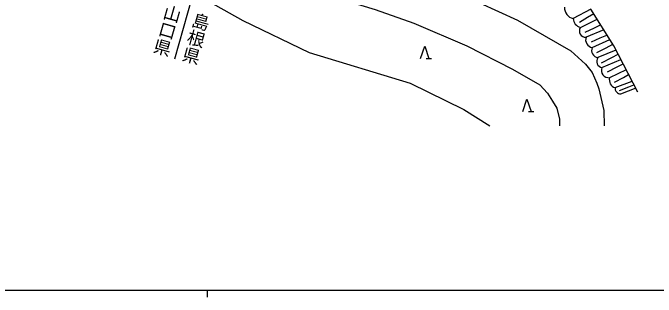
# Model space of a CAD drawing. Units: millimetres at full size, sheet at 1:1000; details may follow other scales. Extents: x 40000 to 680000, y 20000 to 380000.
# Drawn here: x 240395 to 331863, y 204000 to 244451 of the extents above; entities that cross this region are included whole.
import ezdxf
from ezdxf.enums import TextEntityAlignment as Align

# ---------------------------------------------------------------- set-up
doc = ezdxf.new("R2010")
doc.units = ezdxf.units.MM
doc.header["$LTSCALE"] = 1000
doc.linetypes.add('DASHED', pattern=[7.5, 6, -1.5])
for name, color, linetype, lineweight in [('M-BGD', 7, 'Continuous', 25), ('M-BMK-OTRS', 5, 'Continuous', 25), ('M-TTL-BAND', 7, 'Continuous', 25)]:
    doc.layers.add(name, color=color, linetype=linetype, lineweight=lineweight)
doc.layers.add('M-BMK-HTXT', color=7, linetype='Continuous')
doc.styles.add('@ＭＳ ゴシック', font='')
doc.styles.get('@ＭＳ ゴシック').set_extended_font_data('@MS Gothic')

msp = doc.modelspace()

# ---------------------------------------------------------------- linework, layer by layer
at = {"layer": 'M-BGD', "linetype": 'DASHED'}
for p, q in [((322116, 243826), (322983, 244362)), ((323077, 242341), (323967, 242769)), ((323928, 240886), (324874, 241300)), ((324750, 239482), (325712, 239981)), ((325551, 238113), (326442, 238576)), ((326334, 236776), (327155, 237202)), ((327212, 235275), (327955, 235661)), ((327993, 233937), (328699, 234228))]:
    msp.add_line(p, q, dxfattribs=at)
at = {"layer": 'M-BGD'}
for p, q in [((320987, 243129), (322116, 243826)), ((321097, 242383), (323468, 243576)), ((321770, 241712), (323077, 242341)), ((324428, 242023), (321901, 240981)), ((322657, 240330), (323928, 240886)), ((322784, 239521), (325267, 240665)), ((323424, 238794), (324750, 239482)), ((326143, 239153), (323560, 238076)), ((299157, 237941), (299910, 237941)), ((324102, 237361), (325551, 238113)), ((324151, 236659), (326830, 237829)), ((324944, 236054), (326334, 236776)), ((327612, 236323), (325250, 235223)), ((325935, 234612), (327212, 235275)), ((326019, 233810), (328438, 234731)), ((326642, 233381), (327993, 233937)), ((328957, 233733), (326813, 232905)), ((313700, 230404), (314453, 230404))]:
    msp.add_line(p, q, dxfattribs=at)
for points in [[(239863, 266698), (241505, 266963), (242788, 266963), (244533, 266699), (245942, 266237), (247766, 265392), (253636, 262534), (255543, 261488), (265992, 256048), (270178, 253997), (274444, 251730), (279803, 248931), (286278, 246666), (291889, 244941), (297392, 242999), (304946, 239763), (311417, 236459), (315319, 234231), (316408, 233035), (317141, 231896), (317738, 230892), (318145, 229319), (318145, 228377)], [(239635, 256287), (241147, 257909), (242284, 258599), (243311, 259070), (244424, 259384), (245471, 259578), (246783, 259578), (248396, 259445), (249915, 258987), (251143, 258370), (253217, 257013), (266077, 247338), (273072, 243366), (282538, 238832), (296878, 234464), (304507, 230712), (308228, 228377)], [(279905, 255516), (286948, 252519), (295177, 249958), (300464, 248052), (306731, 245873), (312127, 243421), (319757, 239050), (321808, 237128), (322769, 235959), (323454, 234452), (323734, 233632), (324412, 230538), (324496, 228377)], [(329242, 233183), (325834, 239748), (322593, 244994), (320072, 243650)], [(298370, 237941), (298953, 239724), (299535, 237941)], [(312913, 230404), (313496, 232186), (314078, 230404)]]:
    msp.add_lwpolyline(points, dxfattribs=at)
for centre, radius, start, end in [((320372, 245150), 1530, 175.66345, 258.67332), ((321419, 243692), 1348, 181.77974, 256.16929), ((321840, 241878), 898, 145.76624, 273.91091), ((322939, 240612), 1102, 160.44597, 261.88498), ((323715, 239090), 1026, 155.14602, 261.3178), ((324334, 237567), 926, 146.67252, 258.62226), ((325146, 236282), 1064, 159.23598, 275.60086), ((326351, 234907), 1146, 163.9698, 253.14672), ((326860, 233747), 843, 175.71872, 266.83368)]:
    msp.add_arc(centre, radius, start, end, dxfattribs=at)
at = {"layer": 'M-BMK-OTRS'}
msp.add_line((263422, 237911), (266267, 248011), dxfattribs=at)
at = {"layer": 'M-TTL-BAND'}
for p, q in [((40000, 205000), (579000, 205000)), ((268000, 205000), (268000, 204000))]:
    msp.add_line(p, q, dxfattribs=at)

# ---------------------------------------------------------------- texts
at = {"layer": 'M-BMK-HTXT', "style": '@ＭＳ ゴシック'}
for s, rotation, p in [('山口県', 254, (263386, 245547)), ('島根県', 254.538, (267438, 244406))]:
    msp.add_text(s, height=1833, rotation=rotation, dxfattribs=at).set_placement(p, align=Align.MIDDLE_LEFT)

doc.saveas('drawing.dxf')
